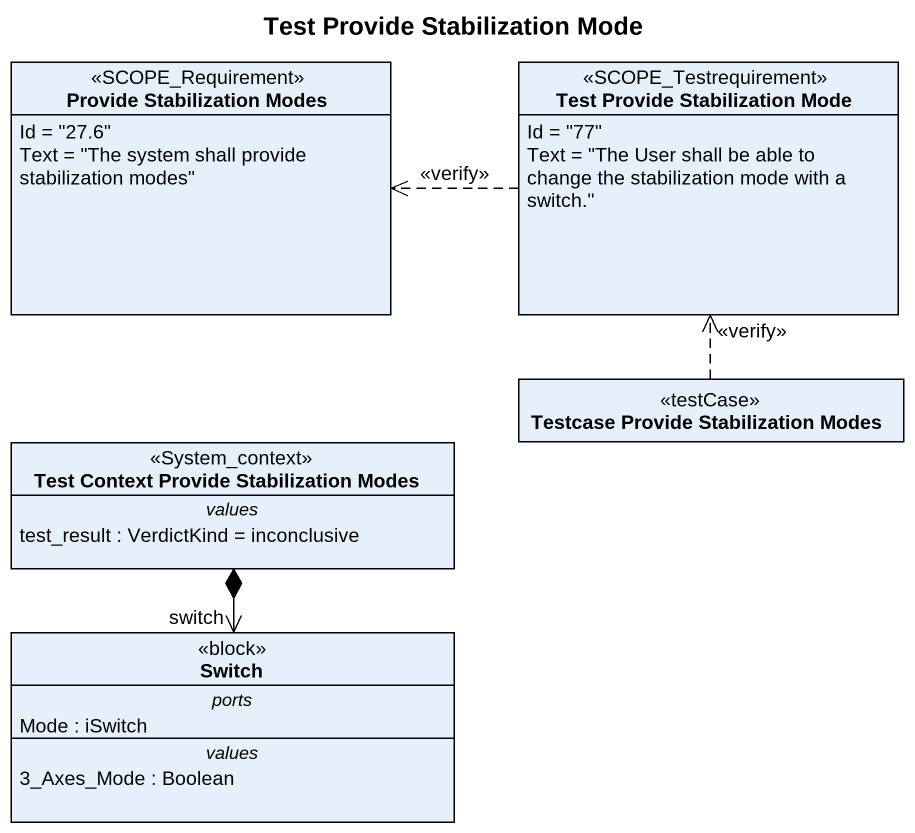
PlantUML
@startuml
title Test Provide Stabilization Mode
hide circle
hide empty members
class "Provide Stabilization Modes" as Provide_Stabilization_Modes <<SCOPE_Requirement>> {
  Id = "27.6"
  Text = "The system shall provide stabilization modes"
}
class "Test Provide Stabilization Mode" as Test_Provide_Stabilization <<SCOPE_Testrequirement>> {
  Id = "77"
  Text = "The User shall be able to change the stabilization mode with a switch."
}
class "Testcase Provide Stabilization Modes" as Testcase_Provide <<testCase>>
class "Test Context Provide Stabilization Modes" as Test_Context_Provide <<System_context>> {
  -- values --
  test_result : VerdictKind = inconclusive
}
class Switch <<block>> {
  -- ports --
  Mode : iSwitch
  -- values --
  3_Axes_Mode : Boolean
}
Test_Provide_Stabilization .left.> Provide_Stabilization_Modes : <<verify>>
Testcase_Provide .up.> Test_Provide_Stabilization : <<verify>>
Test_Context_Provide *--> "switch" Switch
@enduml
